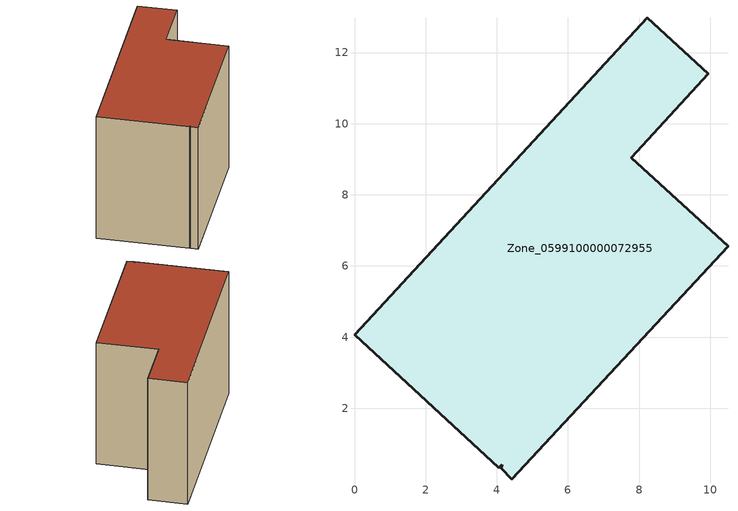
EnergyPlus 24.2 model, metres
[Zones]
Zone_0599100000072955
 floor ground (C_G): 4.14,0.41 4.06,0.33 0,4.06 8.23,12.98 9.95,11.4 7.78,9.05 10.5,6.55 4.42,0 4.12,0.31 z0
 wall outside (C_F): 8.23,12.98 0,4.06 4.06,0.33 4.14,0.41 4.12,0.31 4.42,0 10.5,6.55 7.78,9.05 9.95,11.4 8.23,12.98 z0:8.31
 roof outside (C_R): 4.14,0.41 4.12,0.31 4.42,0 10.5,6.55 7.78,9.05 9.95,11.4 8.23,12.98 0,4.06 4.06,0.33 z8.31
[BUILDING]
Pand.0599100000072955: North Axis=0; Terrain=City; Loads Convergence Tolerance Value=0.04; Temperature Convergence Tolerance Value=0.4; Solar Distribution=FullExterior; Maximum Number of Warmup Days=25; Minimum Number of Warmup Days=1
[Site:Location]
Rotterdam.The.Hague.AP_ZH_NLD Design_Conditions: Latitude=51.96; Longitude=4.45; Time Zone=1; Elevation=-4.5
[SITE:GROUNDTEMPERATURE:BUILDINGSURFACE]
18, 18, 18, 18, 18, 18, 18, 18, 18, 18, 18, 18
[MATERIAL] Thermal Absorptance=0.9; Solar Absorptance=0.7; Visible Absorptance=0.7
Name | Roughness | Thickness | Conductivity | Density | Specific Heat
G.TI.1975-1991 | MediumSmooth | 0.15 | 0.288461 | 540 | 1210
F.TI.1975-1991 | Rough | 0.3 | 0.230769 | 1920 | 840
R.TI.1975-1991 | MediumRough | 0.2 | 0.153846 | 1500 | 1000
[CONSTRUCTION]
C_G: G.TI.1975-1991
C_F: F.TI.1975-1991
C_R: R.TI.1975-1991
[ZONE]
Zone_0599100000072955: Type=1; Multiplier=1; Ceiling Height=Autocalculate; Volume=Autocalculate; Floor Area=autocalculate; Part of Total Floor Area=Yes
[ZONEINFILTRATION:DESIGNFLOWRATE]
Infil_Zone_0599100000072955: Zone or ZoneList or Space or SpaceList=Zone_0599100000072955; Schedule=AlwaysOn; Design Flow Rate Calculation Method=Flow/Area; Flow Rate per Floor Area=0.003; Constant Term Coefficient=1; Temperature Term Coefficient=0; Velocity Term Coefficient=0; Velocity Squared Term Coefficient=0
[HVACTEMPLATE:ZONE:IDEALLOADSAIRSYSTEM]
Zone_0599100000072955: Maximum Heating Supply Air Temperature=50; Minimum Cooling Supply Air Temperature=13; Maximum Heating Supply Air Humidity Ratio=0.0156; Minimum Cooling Supply Air Humidity Ratio=0.0077; Heating Limit=NoLimit; Cooling Limit=NoLimit; Dehumidification Control Type=ConstantSensibleHeatRatio; Cooling Sensible Heat Ratio=0.7; Dehumidification Setpoint=60; Humidification Control Type=None; Humidification Setpoint=30; Outdoor Air Method=None; Outdoor Air Flow Rate per Person=0.00944; Outdoor Air Flow Rate per Zone Floor Area=0; Outdoor Air Flow Rate per Zone=0; Demand Controlled Ventilation Type=None; Outdoor Air Economizer Type=NoEconomizer; Heat Recovery Type=None; Sensible Heat Recovery Effectiveness=0.7; Latent Heat Recovery Effectiveness=0.65
[ZONECONTROL:THERMOSTAT]
ThermostatControl_Zone_0599100000072955: Zone or ZoneList=Zone_0599100000072955; Control Type Schedule=DualSetpointControlType; Control 1=Thermostat_Zone_0599100000072955; Temperature Difference Between Cutout And Setpoint=0
[THERMOSTATSETPOINT:DUALSETPOINT]
Thermostat_Zone_0599100000072955: Heating Setpoint Temperature Schedule=HeatingSetpoint_Zone_0599100000072955; Cooling Setpoint Temperature Schedule=CoolingSetpoint_Zone_0599100000072955
[SCHEDULE:COMPACT]
HeatingSetpoint_Zone_0599100000072955: Through: 12/31, For: AllDays, Until: 24:00, 21
CoolingSetpoint_Zone_0599100000072955: Through: 12/31, For: AllDays, Until: 24:00, 24
DualSetpointControlType: Through: 12/31, For: AllDays, Until: 24:00, 4
AlwaysOn: Through: 12/31, For: AllDays, Until: 24:00, 1
